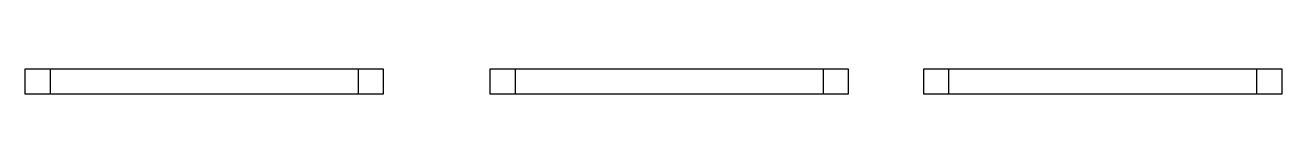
# Model space of a CAD drawing. Header units: millimetres. Extents: x -10474 to 67905, y -3824 to 44223.
# Drawn here: x 59019 to 64001, y 31746 to 31846 of the extents above; entities that cross this region are included whole.
import ezdxf

# ---------------------------------------------------------------- set-up
doc = ezdxf.new("R2010")
doc.units = ezdxf.units.MM
doc.layers.add('Линии', color=7, linetype='Continuous', lineweight=9, true_color=0x00a600)

msp = doc.modelspace()

# ---------------------------------------------------------------- linework, layer by layer
at = {"layer": 'Линии', "color": 1, "lineweight": 30, "true_color": 0xff0000}
for p, q in [((59019.324, 31746.107), (59019.324, 31846.107)), ((59019.324, 31846.107), (60439.324, 31846.107)), ((59119.324, 31746.107), (59119.324, 31846.107)), ((60339.324, 31846.107), (60339.324, 31746.107)), ((60439.324, 31846.107), (60439.324, 31746.107)), ((60439.324, 31746.107), (59019.324, 31746.107))]:
    msp.add_line(p, q, dxfattribs=at)
at = {"layer": 'Линии', "color": 5, "lineweight": 30, "true_color": 0x0000ff}
for p, q in [((60862.716, 31746.107), (60862.716, 31846.107)), ((60862.716, 31846.107), (62282.716, 31846.107)), ((60962.716, 31746.107), (60962.716, 31846.107)), ((62182.716, 31846.107), (62182.716, 31746.107)), ((62282.716, 31846.107), (62282.716, 31746.107)), ((62581.397, 31746.107), (62581.397, 31846.107)), ((62581.397, 31846.107), (64001.397, 31846.107)), ((62681.397, 31746.107), (62681.397, 31846.107)), ((63901.397, 31846.107), (63901.397, 31746.107)), ((64001.397, 31846.107), (64001.397, 31746.107)), ((62282.716, 31746.107), (60862.716, 31746.107)), ((64001.397, 31746.107), (62581.397, 31746.107))]:
    msp.add_line(p, q, dxfattribs=at)

doc.saveas('drawing.dxf')
